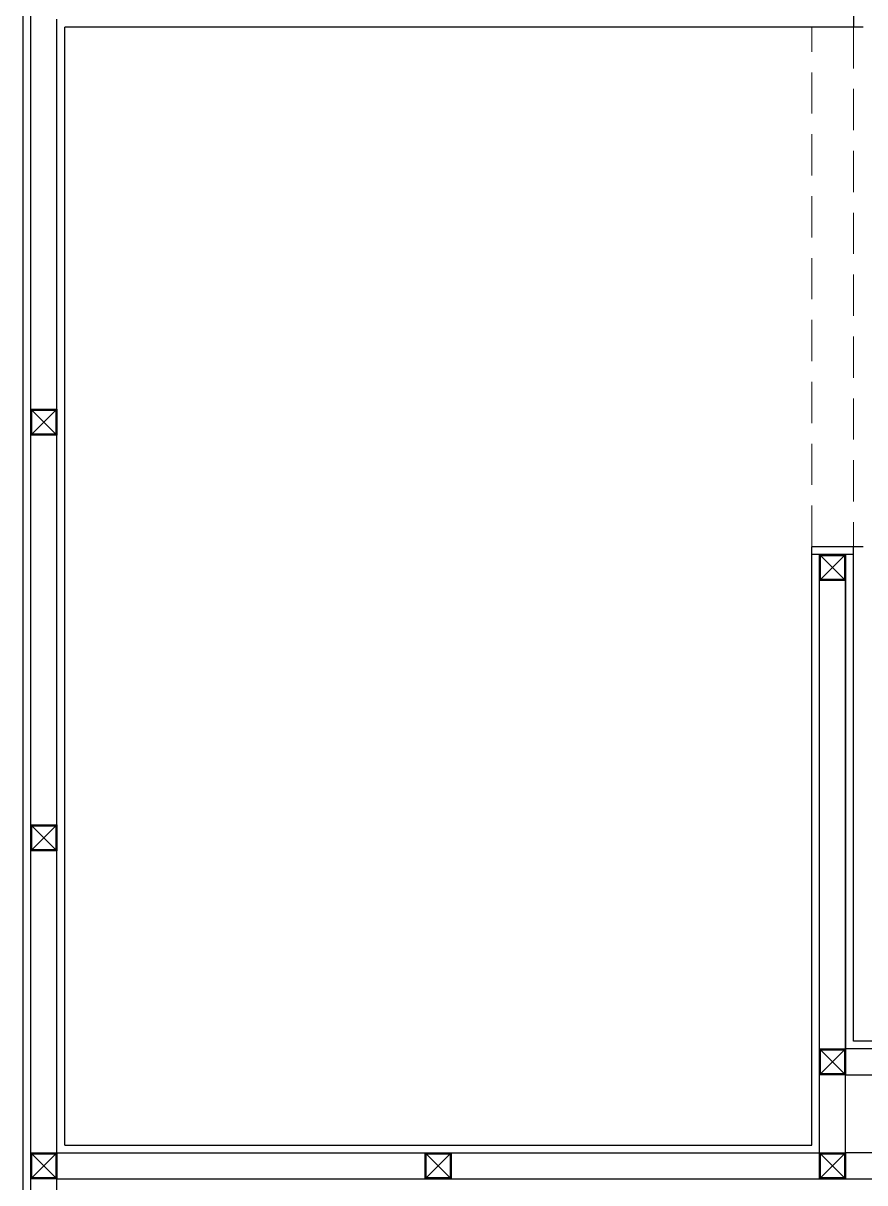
# Model space of a CAD drawing. Header units: millimetres. Extents: x -8661 to -6074, y -6678 to -5257.
# Drawn here: x -8308.3 to -8178.7, y -6368.2 to -6189.7 of the extents above; entities that cross this region are included whole.
import ezdxf

# ---------------------------------------------------------------- set-up
doc = ezdxf.new("R2010")
doc.units = ezdxf.units.MM
doc.linetypes.add('HIDDEN', pattern=[9.525, 6.35, -3.175])
for name, color, linetype, lineweight in [('alcıpan', 14, 'Continuous', 25), ('KP', 167, 'Continuous', 30), ('tarama', 253, 'Continuous', 9)]:
    doc.layers.add(name, color=color, linetype=linetype, lineweight=lineweight)

# ---------------------------------------------------------------- blocks, each defined once
blk = doc.blocks.new('alçıpanplan')
at = {"layer": 'alcıpan'}
for p, q in [((0, 0), (0, 578.68, 0)), ((127.8, 578.68, 0), (127.8, 484.28, 0)), ((1.2, 0), (1.2, 577.48, 0)), ((5.2, 310.98, 0), (5.2, 485.48, 0)), ((129.3, 484.28, 0), (6.4, 484.28, 0)), ((6.4, 312.18, 0), (6.4, 484.28, 0)), ((129.3, 404.28, 0), (121.4, 404.28, 0)), ((121.4, 312.18, 0), (121.4, 404.28, 0)), ((127.8, 328.18, 0), (127.8, 404.28, 0)), ((127.8, 403.08, 0), (121.4, 403.08, 0)), ((122.6, 310.98, 0), (122.6, 403.08, 0)), ((126.6, 403.08, 0), (126.6, 326.98, 0)), ((126.6, 326.98, 0), (126.6, 403.08, 0)), ((1070.1, 326.98, 0), (126.6, 326.98, 0)), ((1071.3, 328.18, 0), (127.8, 328.18, 0)), ((5.2, 310.98, 0), (122.6, 310.98, 0)), ((6.4, 312.18, 0), (121.4, 312.18, 0)), ((5.2, 12.7, 0), (5.2, 306.98, 0)), ((5.2, 306.98, 0), (315.78, 306.98, 0))]:
    blk.add_line(p, q, dxfattribs=at)
at = {"layer": 'KP'}
for p, q in [((1.2, 421.48, 0), (5.2, 425.48, 0)), ((5.2, 421.48, 0), (1.2, 425.48, 0)), ((122.75, 399.23, 0), (126.45, 402.93, 0)), ((122.75, 402.93, 0), (126.45, 399.23, 0)), ((1.2, 357.48, 0), (5.2, 361.48, 0)), ((5.2, 357.48, 0), (1.2, 361.48, 0)), ((122.75, 323.13, 0), (126.45, 326.83, 0)), ((122.75, 326.83, 0), (126.45, 323.13, 0)), ((1.2, 306.98, 0), (5.2, 310.98, 0)), ((5.2, 306.98, 0), (1.2, 310.98, 0)), ((61.9, 306.98, 0), (65.9, 310.98, 0)), ((65.9, 306.98, 0), (61.9, 310.98, 0)), ((122.6, 306.98, 0), (126.6, 310.98, 0)), ((126.6, 306.98, 0), (122.6, 310.98, 0))]:
    blk.add_line(p, q, dxfattribs=at)
at = {"layer": 'KP', "elevation": 0}
for points in [[(5.2, 421.48), (1.2, 421.48), (1.2, 425.48), (5.2, 425.48)], [(5.05, 421.63), (1.35, 421.63), (1.35, 425.33), (5.05, 425.33)], [(122.6, 403.08), (126.6, 403.08), (126.6, 399.08), (122.6, 399.08)], [(122.75, 402.93), (126.45, 402.93), (126.45, 399.23), (122.75, 399.23)], [(5.2, 357.48), (1.2, 357.48), (1.2, 361.48), (5.2, 361.48)], [(5.05, 357.63), (1.35, 357.63), (1.35, 361.33), (5.05, 361.33)], [(122.6, 326.98), (126.6, 326.98), (126.6, 322.98), (122.6, 322.98)], [(122.75, 326.83), (126.45, 326.83), (126.45, 323.13), (122.75, 323.13)], [(186.6, 310.98), (126.6, 310.98), (126.6, 322.98), (186.6, 322.98)], [(5.2, 306.98), (1.2, 306.98), (1.2, 310.98), (5.2, 310.98)], [(5.05, 307.13), (1.35, 307.13), (1.35, 310.83), (5.05, 310.83)], [(65.9, 306.98), (61.9, 306.98), (61.9, 310.98), (65.9, 310.98)], [(65.75, 307.13), (62.05, 307.13), (62.05, 310.83), (65.75, 310.83)], [(126.6, 306.98), (122.6, 306.98), (122.6, 310.98), (126.6, 310.98)], [(126.45, 307.13), (122.75, 307.13), (122.75, 310.83), (126.45, 310.83)]]:
    blk.add_lwpolyline(points, close=True, dxfattribs=at)
at = {"layer": 'tarama', "linetype": 'HIDDEN'}
for p, q in [((121.4, 404.28, 0), (121.4, 484.28, 0)), ((127.8, 484.28, 0), (127.8, 404.28, 0))]:
    blk.add_line(p, q, dxfattribs=at)

msp = doc.modelspace()

# ---------------------------------------------------------------- block references
at = {"layer": 'alcıpan'}
msp.add_blockref('alçıpanplan', (-8308.3, -6674.53, 0), dxfattribs=at)

doc.saveas('drawing.dxf')
